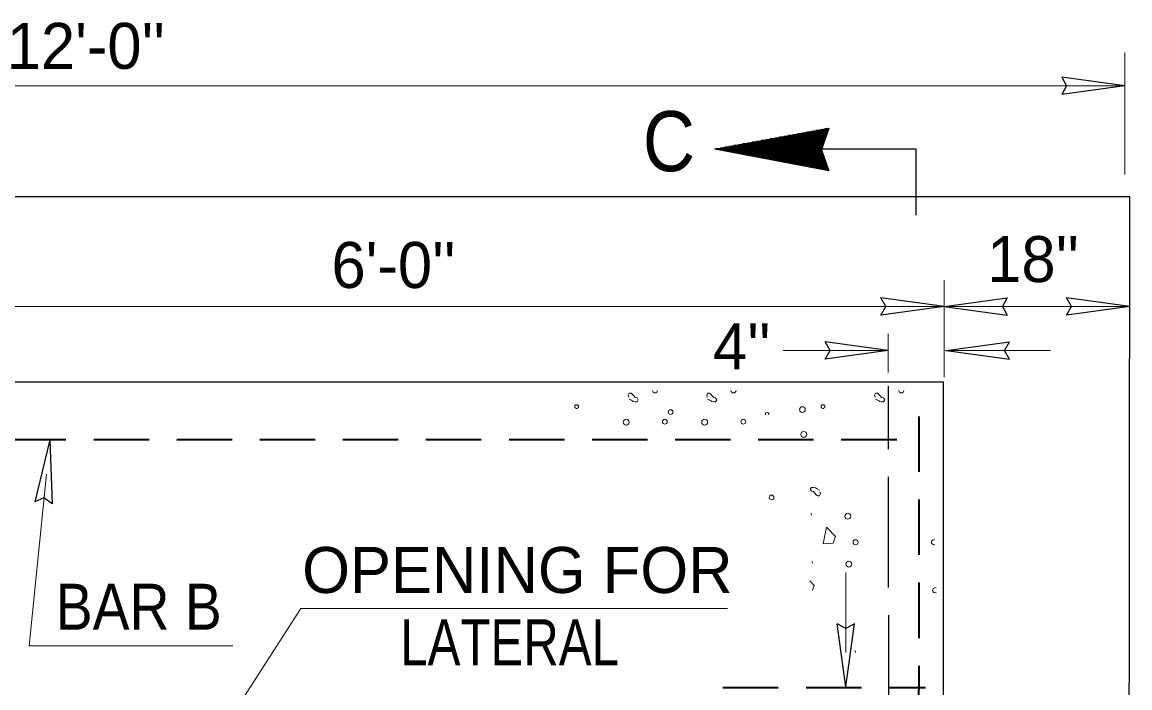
# Model space of a CAD drawing. Extents: x 716 to 1086, y -456 to -183.
# Drawn here: x 794.49 to 826.29, y -366.07 to -346.97 of the extents above; entities that cross this region are included whole.
import ezdxf
from ezdxf.enums import TextEntityAlignment as Align

# ---------------------------------------------------------------- set-up
doc = ezdxf.new("R2010")
doc.units = 0
doc.header["$LTSCALE"] = 0.53
doc.linetypes.add('LONG_DASHED', pattern=[7.5, 6, -1.5])
doc.linetypes.add('MEDIUM_DASHED', pattern=[4.5, 3, -1.5])
doc.layers.add('1', color=7, linetype='Continuous', lineweight=13)

msp = doc.modelspace()

# ---------------------------------------------------------------- linework, layer by layer
at = {"layer": '1'}
for p, q in [((826.1512, -351.3365), (826.1512, -347.8325)), ((826.1512, -348.7912), (769.8213, -348.7912)), ((820.9607, -357.1547), (820.9607, -354.3662)), ((790.9848, -355.1261), (820.9607, -355.1261)), ((819.3574, -357.0185), (819.3574, -355.9116)), ((819.3574, -356.3907), (816.3402, -356.3907)), ((821.0004, -356.3907), (824.0176, -356.3907)), ((794.6906, -364.8618), (795.1895, -359.9329)), ((818.1379, -365.0577), (818.1379, -362.7597)), ((817.2433, -363.1407), (817.1015, -362.9936)), ((817.1849, -363.2613), (817.2212, -363.1523)), ((802.4877, -363.79), (798.6464, -369.754)), ((814.7411, -363.79), (802.4877, -363.79)), ((794.6906, -364.8618), (800.5358, -364.8618))]:
    msp.add_line(p, q, dxfattribs=at)
at = {"layer": '1', "lineweight": 25}
for p, q in [((826.1512, -348.7921), (824.3383, -348.5428)), ((826.1512, -348.7921), (824.3383, -349.0413)), ((816.8496, -350.1558), (816.8496, -351.0769)), ((816.8735, -350.1518), (816.8735, -351.0817)), ((817.6006, -350.1494), (816.8855, -350.1494)), ((816.8975, -350.147), (816.8975, -351.0857)), ((816.9214, -350.1431), (816.9214, -351.0905)), ((816.9453, -350.1382), (816.9453, -351.0952)), ((816.9692, -350.1343), (816.9692, -351.0993)), ((816.9932, -350.1303), (816.9932, -351.1041)), ((817.6086, -350.1255), (817.0163, -350.1255)), ((817.0172, -350.1255), (817.0172, -351.1089)), ((817.0411, -350.1215), (817.0411, -351.1128)), ((817.065, -350.1167), (817.065, -351.1177)), ((817.089, -350.1128), (817.089, -351.1224)), ((817.1129, -350.1079), (817.1129, -351.1272)), ((817.1368, -350.104), (817.1368, -351.1312)), ((817.6166, -350.1016), (817.1465, -350.1016)), ((817.1608, -350.0992), (817.1608, -351.1361)), ((817.1848, -350.0951), (817.1848, -351.1408)), ((817.2088, -350.0904), (817.2088, -351.1447)), ((817.2327, -350.0864), (817.2327, -351.1496)), ((817.2566, -350.0816), (817.2566, -351.1543)), ((817.6245, -350.0777), (817.2774, -350.0777)), ((817.2807, -350.0777), (817.2807, -351.1583)), ((817.3046, -350.0727), (817.3046, -351.1632)), ((817.3285, -350.0688), (817.3285, -351.168)), ((817.3524, -350.064), (817.3524, -351.1719)), ((817.3764, -350.0601), (817.3764, -351.1767)), ((817.4003, -350.0553), (817.4003, -351.1815)), ((817.6326, -350.0537), (817.4083, -350.0537)), ((817.4243, -350.0512), (817.4243, -351.1863)), ((817.4482, -350.0464), (817.4482, -350.6108)), ((817.4722, -350.0425), (817.4722, -350.5382)), ((817.4961, -350.0377), (817.4961, -350.4663)), ((817.5201, -350.0337), (817.5201, -350.3937)), ((817.6406, -350.0297), (817.5392, -350.0297)), ((817.544, -350.029), (817.544, -350.321)), ((817.568, -350.0249), (817.568, -350.2492)), ((817.5919, -350.0201), (817.5919, -350.1767)), ((817.6158, -350.0162), (817.6158, -350.104)), ((817.6397, -350.0113), (817.6397, -350.0313)), ((815.1254, -350.4719), (815.1254, -350.7498)), ((815.1493, -350.4678), (815.1493, -350.7544)), ((815.1733, -350.4632), (815.1733, -350.7584)), ((817.4977, -350.4607), (815.1853, -350.4607)), ((815.1973, -350.4591), (815.1973, -350.7633)), ((815.2212, -350.4544), (815.2212, -350.768)), ((815.2452, -350.4504), (815.2452, -350.7729)), ((815.2692, -350.4455), (815.2692, -350.7768)), ((815.2931, -350.4416), (815.2931, -350.7816)), ((817.5057, -350.4367), (815.3162, -350.4367)), ((815.317, -350.4367), (815.317, -350.7864)), ((815.3409, -350.4327), (815.3409, -350.7903)), ((815.365, -350.4281), (815.365, -350.7953)), ((815.3889, -350.424), (815.3889, -350.7999)), ((815.4128, -350.4192), (815.4128, -350.8039)), ((815.4367, -350.4153), (815.4367, -350.8087)), ((817.5137, -350.4128), (815.4471, -350.4128)), ((815.4607, -350.4104), (815.4607, -350.8136)), ((815.4847, -350.4065), (815.4847, -350.8175)), ((815.5086, -350.4017), (815.5086, -350.8223)), ((815.5326, -350.3977), (815.5326, -350.8271)), ((815.5566, -350.3928), (815.5566, -350.8318)), ((817.5216, -350.3889), (815.5781, -350.3889)), ((815.5805, -350.3889), (815.5805, -350.8359)), ((815.6044, -350.3841), (815.6044, -350.8407)), ((815.6283, -350.3802), (815.6283, -350.8455)), ((815.6523, -350.3753), (815.6523, -350.8494)), ((815.6762, -350.3713), (815.6762, -350.8542)), ((815.7002, -350.3666), (815.7002, -350.8591)), ((817.5296, -350.365), (815.7082, -350.365)), ((815.7241, -350.3625), (815.7241, -350.8631)), ((815.7481, -350.3578), (815.7481, -350.8678)), ((815.772, -350.3538), (815.772, -350.8727)), ((815.7959, -350.349), (815.7959, -350.8766)), ((815.8198, -350.345), (815.8198, -350.8813)), ((817.5376, -350.341), (815.839, -350.341)), ((815.8438, -350.3402), (815.8438, -350.8862)), ((815.8678, -350.3363), (815.8678, -350.891)), ((815.8918, -350.3314), (815.8918, -350.895)), ((815.9157, -350.3275), (815.9157, -350.8997)), ((815.9397, -350.3227), (815.9397, -350.9045)), ((815.9636, -350.3186), (815.9636, -350.9085)), ((817.5456, -350.3171), (815.9699, -350.3171)), ((815.9875, -350.3139), (815.9875, -350.9133)), ((816.0114, -350.3098), (816.0114, -350.9181)), ((816.0354, -350.3051), (816.0354, -350.9222)), ((816.0593, -350.3012), (816.0593, -350.9268)), ((816.0833, -350.2962), (816.0833, -350.9317)), ((817.5527, -350.2931), (816.1009, -350.2931)), ((816.1072, -350.2923), (816.1072, -350.9357)), ((816.1312, -350.2875), (816.1312, -350.9404)), ((816.1551, -350.2836), (816.1551, -350.9452)), ((816.1791, -350.2788), (816.1791, -350.95)), ((816.203, -350.2747), (816.203, -350.954)), ((816.227, -350.2699), (816.227, -350.9588)), ((817.5607, -350.2692), (816.2317, -350.2692)), ((816.2509, -350.266), (816.2509, -350.9636)), ((816.2748, -350.2612), (816.2748, -350.9676)), ((816.2987, -350.2572), (816.2987, -350.9723)), ((816.3228, -350.2525), (816.3228, -350.9771)), ((816.3467, -350.2484), (816.3467, -350.9812)), ((817.5688, -350.2452), (816.3618, -350.2452)), ((816.3707, -350.2436), (816.3707, -350.986)), ((816.3946, -350.2397), (816.3946, -350.9907)), ((816.4186, -350.2347), (816.4186, -350.9948)), ((816.4425, -350.2309), (816.4425, -350.9995)), ((816.4664, -350.2261), (816.4664, -351.0043)), ((816.4903, -350.222), (816.4903, -351.0091)), ((817.5767, -350.2212), (816.4928, -350.2212)), ((816.5143, -350.2173), (816.5143, -351.0131)), ((816.5383, -350.2133), (816.5383, -351.0179)), ((816.5622, -350.2086), (816.5622, -351.0227)), ((816.5862, -350.2046), (816.5862, -351.0266)), ((816.6102, -350.1997), (816.6102, -351.0314)), ((817.5846, -350.1973), (816.6237, -350.1973)), ((816.6341, -350.1957), (816.6341, -351.0362)), ((816.658, -350.1909), (816.658, -351.0403)), ((816.6819, -350.1869), (816.6819, -351.0451)), ((816.7059, -350.1822), (816.7059, -351.0498)), ((816.7298, -350.1782), (816.7298, -351.0537)), ((816.7537, -350.1734), (816.7537, -351.0586)), ((817.5927, -350.1734), (816.7545, -350.1734)), ((816.7777, -350.1693), (816.7777, -351.0633)), ((816.8017, -350.1646), (816.8017, -351.0682)), ((816.8256, -350.1607), (816.8256, -351.0722)), ((814.3831, -350.6076), (814.3831, -350.6092)), ((817.4498, -350.6043), (814.4008, -350.6043)), ((814.4072, -350.6037), (814.4072, -350.6132)), ((814.4311, -350.5988), (814.4311, -350.6179)), ((814.455, -350.5948), (814.455, -350.6228)), ((814.4789, -350.5901), (814.4789, -350.6268)), ((817.4427, -350.6283), (814.4869, -350.6283)), ((814.5029, -350.586), (814.5029, -350.6315)), ((814.5268, -350.5813), (814.5268, -350.6363)), ((817.4577, -350.5804), (814.5316, -350.5804)), ((814.5508, -350.5773), (814.5508, -350.6403)), ((814.5747, -350.5725), (814.5747, -350.6452)), ((814.5987, -350.5685), (814.5987, -350.6499)), ((817.4514, -350.6523), (814.613, -350.6523)), ((814.6227, -350.5637), (814.6227, -350.6547)), ((814.6466, -350.5598), (814.6466, -350.6587)), ((817.4657, -350.5565), (814.6626, -350.5565)), ((814.6705, -350.5548), (814.6705, -350.6635)), ((814.6945, -350.551), (814.6945, -350.6683)), ((814.7184, -350.5462), (814.7184, -350.6722)), ((817.4593, -350.6763), (814.7392, -350.6763)), ((814.7423, -350.5421), (814.7423, -350.6771)), ((814.7663, -350.5374), (814.7663, -350.6817)), ((814.7903, -350.5333), (814.7903, -350.6858)), ((817.4737, -350.5325), (814.7934, -350.5325)), ((814.8142, -350.5286), (814.8142, -350.6906)), ((814.8381, -350.5247), (814.8381, -350.6954)), ((814.8621, -350.5197), (814.8621, -350.6995)), ((817.4673, -350.7002), (814.8652, -350.7002)), ((814.8861, -350.5158), (814.8861, -350.7041)), ((814.91, -350.511), (814.91, -350.709)), ((817.4817, -350.5086), (814.9235, -350.5086)), ((814.9339, -350.507), (814.9339, -350.7138)), ((814.9578, -350.5023), (814.9578, -350.7177)), ((814.9818, -350.4982), (814.9818, -350.7226)), ((817.476, -350.7242), (814.9914, -350.7242)), ((815.0057, -350.4934), (815.0057, -350.7273)), ((815.0297, -350.4895), (815.0297, -350.7313)), ((815.0536, -350.4855), (815.0536, -350.7361)), ((817.4897, -350.4847), (815.0544, -350.4847)), ((815.0776, -350.4806), (815.0776, -350.7409)), ((815.1015, -350.4767), (815.1015, -350.7449)), ((817.4841, -350.7482), (815.1175, -350.7482)), ((817.4921, -350.7721), (815.2436, -350.7721)), ((817.4482, -350.6443), (817.4482, -351.1902)), ((817.4722, -350.713), (817.4722, -351.1951)), ((817.4961, -350.7824), (817.4961, -351.1998)), ((817.5009, -350.796), (815.3705, -350.796)), ((817.5088, -350.8199), (815.4966, -350.8199)), ((817.5169, -350.8439), (815.6227, -350.8439)), ((817.5257, -350.8678), (815.7488, -350.8678)), ((817.5336, -350.8918), (815.875, -350.8918)), ((817.5424, -350.9157), (816.0011, -350.9157)), ((817.5503, -350.9397), (816.1272, -350.9397)), ((817.5583, -350.9636), (816.2532, -350.9636)), ((817.5672, -350.9876), (816.3793, -350.9876)), ((817.575, -351.0115), (816.5063, -351.0115)), ((817.5831, -351.0355), (816.6325, -351.0355)), ((817.5919, -351.0594), (816.7586, -351.0594)), ((817.5999, -351.0833), (816.8847, -351.0833)), ((817.6086, -351.1072), (817.0107, -351.1072)), ((817.5201, -350.8518), (817.5201, -351.2038)), ((817.544, -350.9213), (817.544, -351.2087)), ((817.568, -350.9907), (817.568, -351.2134)), ((817.5919, -351.0594), (817.5919, -351.2175)), ((817.6166, -351.1312), (817.1368, -351.1312)), ((817.6245, -351.1552), (817.2629, -351.1552)), ((817.6333, -351.1791), (817.3892, -351.1791)), ((817.6414, -351.203), (817.5152, -351.203)), ((817.6158, -351.1287), (817.6158, -351.2222)), ((817.6397, -351.1983), (817.6397, -351.227)), ((817.6492, -351.227), (817.6422, -351.227)), ((820.9607, -355.1261), (819.1479, -354.8768)), ((820.9607, -355.1261), (822.7734, -354.8769)), ((824.8322, -354.9257), (824.4772, -354.8769)), ((826.2899, -355.1261), (824.8322, -354.9257)), ((820.9607, -355.1261), (819.1479, -355.3752)), ((820.9607, -355.1261), (822.7734, -355.3753)), ((826.2899, -355.1261), (824.8322, -355.3266)), ((824.8322, -355.3266), (824.4772, -355.3754)), ((819.3574, -356.3907), (817.5447, -356.1415)), ((821.0217, -356.3907), (822.8345, -356.1415)), ((819.3574, -356.3907), (817.5447, -356.6401)), ((821.0217, -356.3907), (822.8345, -356.6401)), ((774.9781, -357.2847), (820.9391, -357.2847)), ((820.9391, -367.0696), (820.9391, -357.2847)), ((795.2838, -358.9542), (794.8537, -360.7323)), ((795.2838, -358.9542), (795.3493, -360.783)), ((818.1368, -366.0389), (817.8877, -364.2262)), ((818.1368, -366.0389), (818.3861, -364.2262))]:
    msp.add_line(p, q, dxfattribs=at)
at = {"layer": '1', "linetype": 'LONG_DASHED', "lineweight": 25}
msp.add_line((819.3714, -367.1667), (819.3639, -357.4062), dxfattribs=at)
at = {"layer": '1', "linetype": 'MEDIUM_DASHED', "lineweight": 35}
for p, q in [((820.2362, -358.2781), (820.2286, -366.9726)), ((777.4633, -358.9423), (820.1415, -358.9423)), ((814.6102, -366.0577), (820.4292, -366.0577))]:
    msp.add_line(p, q, dxfattribs=at)
at = {"layer": '1', "lineweight": 25}
for points in [[(824.3383, -348.5428), (824.4786, -348.7947), (824.3383, -349.0413)], [(820.1572, -352.5077), (820.1572, -350.6108), (815.1893, -350.6108)], [(769.6601, -351.9644), (824.8322, -351.9644), (826.2932, -351.9644)], [(826.255, -389.4171), (826.2647, -379.8822), (826.2932, -351.9644)], [(819.1479, -355.3752), (819.2881, -355.1233), (819.1479, -354.8768)], [(822.7734, -354.8769), (822.6332, -355.1287), (822.7734, -355.3753)], [(824.4772, -355.3754), (824.6173, -355.1235), (824.4772, -354.8769)], [(817.5447, -356.6401), (817.6848, -356.3881), (817.5447, -356.1415)], [(822.8345, -356.6401), (822.6944, -356.3881), (822.8345, -356.1415)], [(795.3493, -360.783), (795.1126, -360.618), (794.8537, -360.7323)], [(818.3861, -364.2262), (818.1342, -364.3662), (817.8877, -364.2262)]]:
    msp.add_lwpolyline(points, dxfattribs=at)
msp.add_lwpolyline([(817.6501, -351.2286), (814.3799, -350.6083), (817.6469, -350.0106), (817.4427, -350.6275)], close=True, dxfattribs=at)
at = {"layer": '1'}
for points in [[(820.9607, -355.1261), (824.8322, -355.1261), (826.2899, -355.1261)], [(811.9151, -357.7805), (811.9815, -357.8133), (812.0366, -357.8462), (812.0924, -357.8576), (812.1475, -357.8576), (812.1811, -357.8028), (812.1475, -357.7468), (812.0924, -357.7362), (812.0481, -357.6918), (812.0143, -357.6476), (811.9709, -357.6138), (811.9151, -357.6138), (811.8928, -357.6696), (811.9044, -357.7247)], [(814.1686, -357.7805), (814.2351, -357.8133), (814.291, -357.8462), (814.346, -357.8576), (814.4009, -357.8576), (814.4347, -357.8028), (814.4009, -357.7468), (814.346, -357.7362), (814.3017, -357.6918), (814.2688, -357.6476), (814.2245, -357.6138), (814.1686, -357.6138), (814.1465, -357.6696), (814.158, -357.7247)], [(818.9887, -357.7805), (819.0553, -357.8133), (819.1102, -357.8462), (819.1662, -357.8576), (819.2212, -357.8576), (819.2548, -357.8028), (819.2212, -357.7468), (819.1662, -357.7362), (819.1218, -357.6918), (819.0881, -357.6476), (819.0447, -357.6138), (818.9887, -357.6138), (818.9666, -357.6696), (818.9781, -357.7247)], [(817.3852, -360.3924), (817.3188, -360.3596), (817.2637, -360.3258), (817.2079, -360.3152), (817.153, -360.3152), (817.1192, -360.3702), (817.153, -360.4252), (817.2079, -360.4367), (817.2523, -360.4811), (817.286, -360.5253), (817.3295, -360.5582), (817.3852, -360.5582), (817.4075, -360.5032), (817.3959, -360.4473)], [(817.153, -361.117), (817.1397, -361.0646), (817.1379, -361.0628)], [(817.8536, -361.7359), (817.5876, -361.4592), (817.4882, -361.9346), (817.7755, -361.9124), (817.8313, -361.7466)], [(817.184, -362.4916), (817.1707, -362.4393), (817.1689, -362.4384)], [(818.4067, -364.9917), (818.4201, -365.0441), (818.4217, -365.0448)]]:
    msp.add_lwpolyline(points, dxfattribs=at)
for centre, radius in [((810.41, -357.998), 0.0532), ((813.1077, -358.1559), 0.0683), ((816.8927, -358.084), 0.082), ((817.4838, -357.998), 0.0532), ((811.8328, -358.4457), 0.0848), ((812.9422, -358.4308), 0.0683), ((814.0865, -358.4457), 0.0848), ((815.196, -358.4308), 0.0683), ((816.9303, -358.7948), 0.0848), ((816.0071, -360.6042), 0.0683), ((818.194, -361.1437), 0.0848), ((818.4185, -361.8894), 0.0732), ((818.2245, -362.5187), 0.0848)]:
    msp.add_circle(centre, radius, dxfattribs=at)
for centre, radius, start, end in [((812.6597, -357.532), 0.0732, 185.00331, 354.99668), ((814.9134, -357.532), 0.0732, 185.00331, 354.99668), ((819.7334, -357.532), 0.0732, 185.00331, 354.99668), ((815.8787, -358.2167), 0.0532, 337.44276, 202.55724), ((820.6722, -361.8894), 0.0732, 77.58744, 286.06716), ((820.7028, -363.2644), 0.0732, 66.46471, 297.18989)]:
    msp.add_arc(centre, radius, start, end, dxfattribs=at)

# ---------------------------------------------------------------- texts
for s, p in [("12'-0''", (794.0483, -348.305)), ("6'-0''", (803.3714, -354.5923)), ("18''", (822.1986, -354.4247)), ("4''", (814.3242, -356.931)), ('OPENING FOR', (802.5294, -363.3456))]:
    msp.add_text(s, height=1.32, dxfattribs=at).set_placement(p)
at = {"layer": '1', "width": 0.9}
msp.add_text('C', height=1.724, dxfattribs=at).set_placement((813.0595, -351.2428), align=Align.CENTER)
at = {"layer": '1'}
for s, width, p in [('BAR B', 0.9, (795.454, -364.4006)), ('LATERAL', 0.8, (805.3459, -365.4211))]:
    msp.add_text(s, height=1.32, dxfattribs=dict(at, width=width)).set_placement(p)

doc.saveas('drawing.dxf')
